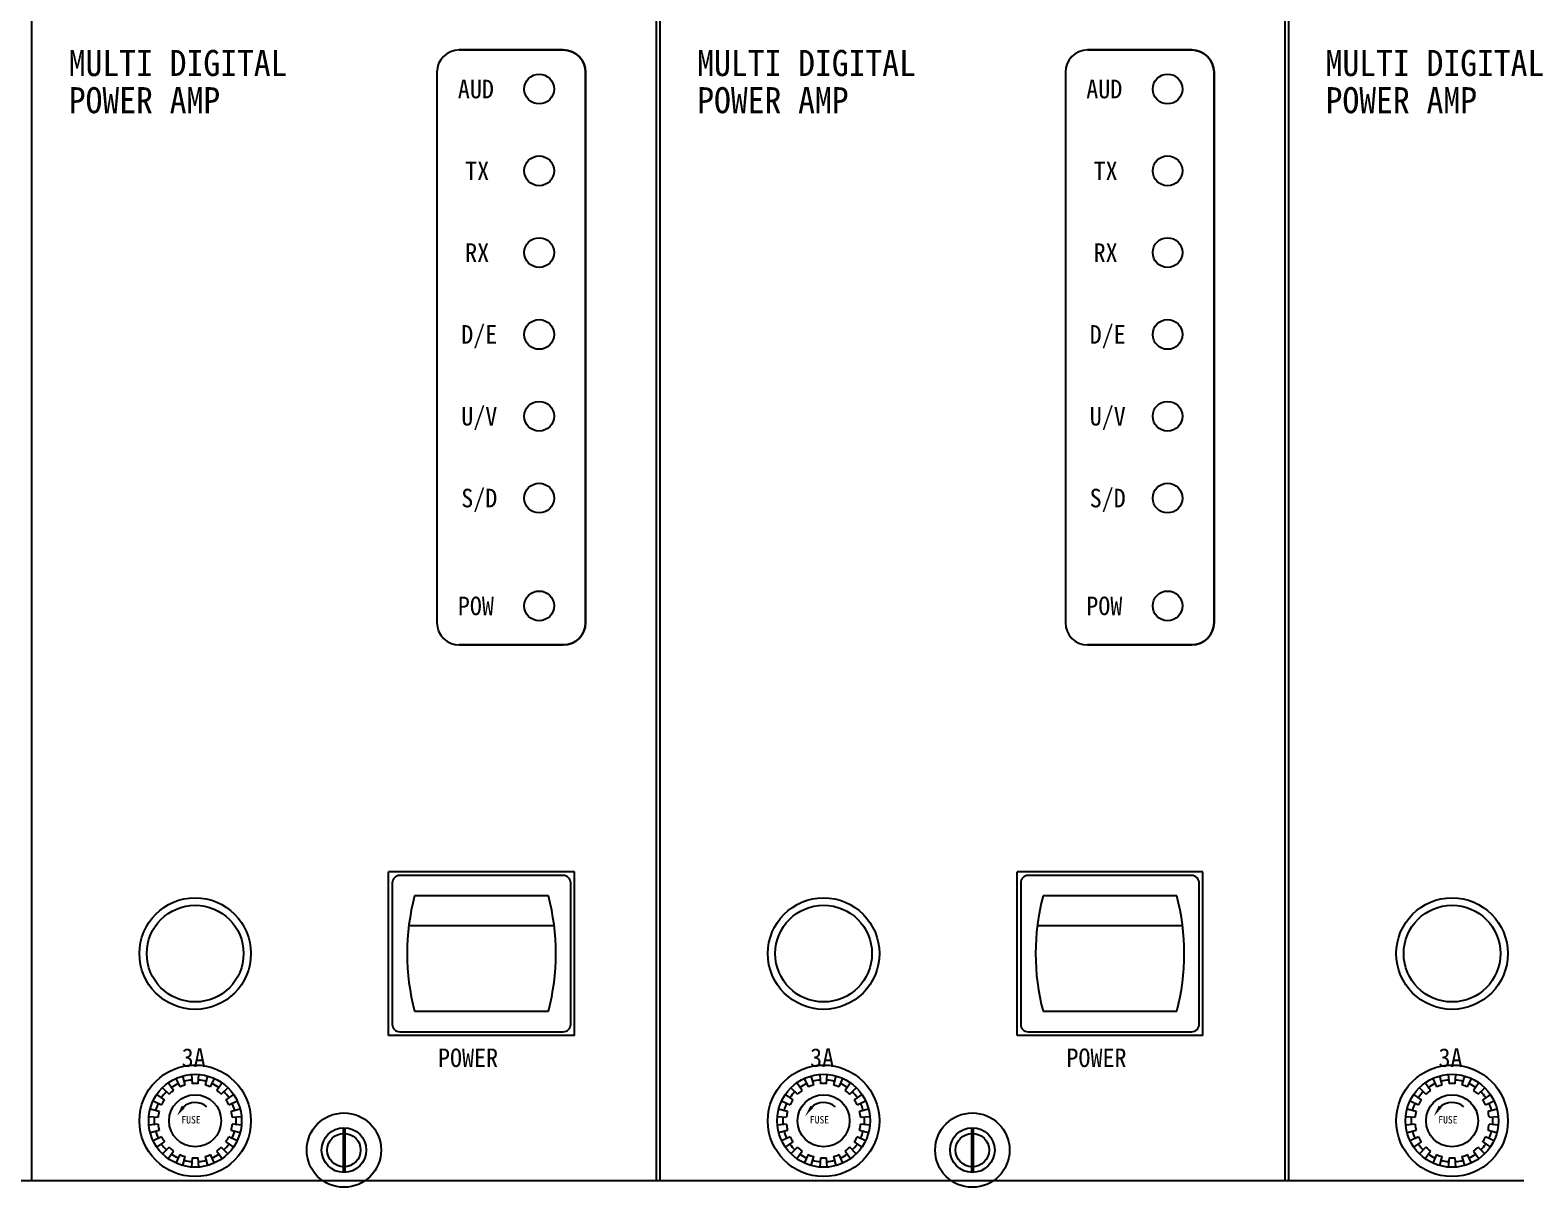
# Model space of a CAD drawing. Header units: millimetres. Extents: x 0 to 841, y 0 to 594.
# Drawn here: x 731.411 to 735.497, y 503.939 to 507.122 of the extents above; entities that cross this region are included whole.
import ezdxf
from ezdxf.enums import TextEntityAlignment as Align

# ---------------------------------------------------------------- set-up
doc = ezdxf.new("R2010")
doc.units = ezdxf.units.MM
doc.header["$LTSCALE"] = 10
doc.layers.add('LINE06', color=9, linetype='Continuous')
doc.styles.add('F1', font='GulimChe.ttf', dxfattribs={"height": 2})
doc.styles.get("Standard").update_dxf_attribs({"font": 'GulimChe.ttf'})

# ---------------------------------------------------------------- blocks, each defined once
blk = doc.blocks.new('FUSE')
for p, q in [((-195.64, 1364.72), (-195.12, 1363.58)), ((-194.37, 1363.85), (-194.7, 1365.06)), ((-193.54, 1365.26), (-193.44, 1364.02)), ((-192.64, 1364.02), (-192.54, 1365.26)), ((-191.38, 1365.06), (-191.71, 1363.85)), ((-190.96, 1363.58), (-190.44, 1364.72)), ((-197.15, 1361.87), (-198.18, 1362.58)), ((-197.43, 1363.48), (-196.55, 1362.59)), ((-195.94, 1363.11), (-196.66, 1364.13)), ((-189.42, 1364.13), (-190.14, 1363.11)), ((-189.53, 1362.59), (-188.65, 1363.48)), ((-187.89, 1362.58), (-188.92, 1361.87)), ((-197.88, 1360.29), (-199.09, 1360.61)), ((-198.68, 1361.72), (-197.55, 1361.18)), ((-188.52, 1361.18), (-187.39, 1361.72)), ((-186.99, 1360.61), (-188.2, 1360.29)), ((-199.26, 1359.62), (-198.02, 1359.51)), ((-198.02, 1358.56), (-199.26, 1358.44)), ((-188.06, 1359.51), (-186.82, 1359.62)), ((-186.82, 1358.44), (-188.06, 1358.56)), ((-199.09, 1357.46), (-197.88, 1357.77)), ((-197.55, 1356.89), (-198.68, 1356.35)), ((-187.39, 1356.35), (-188.52, 1356.89)), ((-188.2, 1357.77), (-186.99, 1357.46)), ((-198.18, 1355.49), (-197.15, 1356.2)), ((-196.55, 1355.47), (-197.43, 1354.58)), ((-196.66, 1353.94), (-195.94, 1354.96)), ((-195.12, 1354.49), (-195.64, 1353.35)), ((-190.44, 1353.35), (-190.96, 1354.49)), ((-190.14, 1354.96), (-189.42, 1353.94)), ((-188.65, 1354.58), (-189.53, 1355.47)), ((-188.92, 1356.2), (-187.89, 1355.49)), ((-194.7, 1353.01), (-194.37, 1354.21)), ((-193.44, 1354.05), (-193.54, 1352.8)), ((-192.54, 1352.8), (-192.64, 1354.05)), ((-191.71, 1354.21), (-191.38, 1353.01))]:
    blk.add_line(p, q)
for radius in [7.5, 6.25, 3.5]:
    blk.add_circle((-193.04, 1359.03), radius)
for radius, start, end in [(5.5, 94.5886, 105.4114), (5.5, 74.5886, 85.4114), (5.5, 134.5886, 145.4114), (5, 125.4114, 134.5886), (5.5, 114.5886, 125.4114), (5, 105.4114, 114.5886), (5, 85.4114, 94.5886), (5, 65.4114, 74.5886), (5.5, 54.5886, 65.4114), (5, 45.4114, 54.5886), (5.5, 34.5886, 45.4114), (5.5, 154.5886, 165.4114), (5, 145.4114, 154.5886), (2.46, 49.7515, 132.9205), (5, 25.4114, 34.5886), (5.5, 14.5886, 25.4114), (5.5, 174.5886, 185.4114), (5, 165.4114, 174.5886), (5, 185.4114, 194.5886), (5, 5.4114, 14.5886), (5, 345.4114, 354.5886), (5.5, 354.5886, 5.4114), (5.5, 194.5886, 205.4114), (5, 205.4114, 214.5886), (5, 325.4114, 334.5886), (5.5, 334.5886, 345.4114), (5.5, 214.5886, 225.4114), (5, 225.4114, 234.5886), (5.5, 234.5886, 245.4114), (5, 245.4114, 254.5886), (5, 285.4114, 294.5886), (5.5, 294.5886, 305.4114), (5, 305.4114, 314.5886), (5.5, 314.5886, 325.4114), (5.5, 254.5886, 265.4114), (5, 265.4114, 274.5886), (5.5, 274.5886, 285.4114)]:
    blk.add_arc((-193.04, 1359.03), radius, start, end)
blk.add_solid([(-194.43, 1360.77), (-194.84, 1361.05), (-195.49, 1359.67)])
at = {"style": 'F1'}
blk.add_text('FUSE', height=1, dxfattribs=at).set_placement((-194.89, 1358.67))
blk = doc.blocks.new('sw-05')
at = {"color": 7}
for p, q in [((11, 10.5), (-11, 10.5)), ((-12, 9.5), (-12, -9.5)), ((12, -9.5), (12, 9.5)), ((9, 7.75), (-9, 7.75)), ((9.77, 3.75), (-9.77, 3.75)), ((-9, -7.75), (9, -7.75)), ((-11, -10.5), (11, -10.5))]:
    blk.add_line(p, q, dxfattribs=at)
for centre, radius, start, end in [((-11, 9.5), 1, 90, 180), ((11, 9.5), 1, 0, 90), ((20.53, 0), 30.53, 165.2952, 194.7048), ((-20.53, 0), 30.53, 345.2952, 14.7048), ((-11, -9.5), 1, 180, 270), ((11, -9.5), 1, 270, 0)]:
    blk.add_arc(centre, radius, start, end, dxfattribs=at)

msp = doc.modelspace()

# ---------------------------------------------------------------- linework, layer by layer
at = {"color": 7, "lineweight": 30}
for p, q in [((732.8789, 507.0668), (732.5926, 507.0668)), ((734.6073, 507.0668), (734.321, 507.0668)), ((732.9403, 507.0054), (732.9403, 505.4918)), ((734.6687, 507.0054), (734.6687, 505.4918)), ((732.8789, 505.4304), (732.5926, 505.4304)), ((734.6073, 505.4304), (734.321, 505.4304))]:
    msp.add_line(p, q, dxfattribs=at)
at = {"color": 7}
for p, q in [((732.5312, 507.0054), (732.5312, 505.4918)), ((734.2596, 507.0054), (734.2596, 505.4918))]:
    msp.add_line(p, q, dxfattribs=at)
for centre, start, end in [((732.5926, 507.0054), 90, 180), ((734.321, 507.0054), 90, 180), ((732.5926, 505.4918), 180, 270), ((734.321, 505.4918), 180, 270)]:
    msp.add_arc(centre, 0.0614, start, end, dxfattribs=at)
at = {"color": 7, "lineweight": 30}
for centre, start, end in [((732.8789, 507.0054), 0, 90), ((734.6073, 507.0054), 0, 90), ((732.8789, 505.4918), 270, 0), ((734.6073, 505.4918), 270, 0)]:
    msp.add_arc(centre, 0.0614, start, end, dxfattribs=at)
at = {"layer": 'LINE06'}
for p, q in [((731.4164, 507.5781), (731.4164, 503.9577)), ((731.4164, 507.5781), (731.4164, 503.9577)), ((733.1346, 507.5781), (733.1346, 503.9577)), ((733.1346, 507.5781), (733.1346, 503.9577)), ((733.1448, 507.5781), (733.1448, 503.9577)), ((733.1448, 507.5781), (733.1448, 503.9577)), ((734.863, 507.5781), (734.863, 503.9577)), ((734.863, 507.5781), (734.863, 503.9577)), ((734.8732, 507.5781), (734.8732, 503.9577)), ((734.8732, 507.5781), (734.8732, 503.9577)), ((732.9096, 504.8065), (732.3982, 504.8065)), ((732.3982, 504.3565), (732.3982, 504.8065)), ((732.9096, 504.8065), (732.3982, 504.8065)), ((732.3982, 504.3565), (732.3982, 504.8065)), ((732.9096, 504.8065), (732.3982, 504.8065)), ((732.3982, 504.3565), (732.3982, 504.8065)), ((732.9096, 504.8065), (732.3982, 504.8065)), ((732.3982, 504.3565), (732.3982, 504.8065)), ((732.9096, 504.3565), (732.9096, 504.8065)), ((732.9096, 504.3565), (732.9096, 504.8065)), ((732.9096, 504.3565), (732.9096, 504.8065)), ((732.9096, 504.3565), (732.9096, 504.8065)), ((734.638, 504.8065), (734.1267, 504.8065)), ((734.1267, 504.3565), (734.1267, 504.8065)), ((734.638, 504.8065), (734.1267, 504.8065)), ((734.1267, 504.3565), (734.1267, 504.8065)), ((734.638, 504.8065), (734.1267, 504.8065)), ((734.1267, 504.3565), (734.1267, 504.8065)), ((734.638, 504.8065), (734.1267, 504.8065)), ((734.1267, 504.3565), (734.1267, 504.8065)), ((734.638, 504.3565), (734.638, 504.8065)), ((734.638, 504.3565), (734.638, 504.8065)), ((734.638, 504.3565), (734.638, 504.8065)), ((734.638, 504.3565), (734.638, 504.8065)), ((732.9096, 504.3565), (732.3982, 504.3565)), ((732.9096, 504.3565), (732.3982, 504.3565)), ((732.9096, 504.3565), (732.3982, 504.3565)), ((732.9096, 504.3565), (732.3982, 504.3565)), ((734.638, 504.3565), (734.1267, 504.3565)), ((734.638, 504.3565), (734.1267, 504.3565)), ((734.638, 504.3565), (734.1267, 504.3565)), ((734.638, 504.3565), (734.1267, 504.3565)), ((732.2735, 504.1024), (732.2735, 503.9797)), ((732.2776, 504.1024), (732.2776, 503.9797)), ((734.0019, 504.1024), (734.0019, 503.9797)), ((734.006, 504.1024), (734.006, 503.9797)), ((729.0642, 503.9577), (738.9437, 503.9577)), ((731.4164, 503.9577), (733.1346, 503.9577)), ((731.4164, 503.9577), (733.1346, 503.9577)), ((733.1448, 503.9577), (734.863, 503.9577)), ((733.1448, 503.9577), (734.863, 503.9577)), ((734.8732, 503.9577), (736.5914, 503.9577)), ((734.8732, 503.9577), (736.5914, 503.9577))]:
    msp.add_line(p, q, dxfattribs=at)
for centre, radius in [((732.8125, 506.9594), 0.0409), ((732.8125, 506.9594), 0.0409), ((734.5409, 506.9594), 0.0409), ((734.5409, 506.9594), 0.0409), ((732.8125, 506.7344), 0.0409), ((732.8125, 506.7344), 0.0409), ((732.8125, 506.7344), 0.0409), ((732.8125, 506.7344), 0.0409), ((734.5409, 506.7344), 0.0409), ((734.5409, 506.7344), 0.0409), ((734.5409, 506.7344), 0.0409), ((734.5409, 506.7344), 0.0409), ((732.8125, 506.5094), 0.0409), ((732.8125, 506.5094), 0.0409), ((732.8125, 506.5094), 0.0409), ((732.8125, 506.5094), 0.0409), ((734.5409, 506.5094), 0.0409), ((734.5409, 506.5094), 0.0409), ((734.5409, 506.5094), 0.0409), ((734.5409, 506.5094), 0.0409), ((732.8125, 506.2844), 0.0409), ((732.8125, 506.2844), 0.0409), ((732.8125, 506.2844), 0.0409), ((732.8125, 506.2844), 0.0409), ((734.5409, 506.2844), 0.0409), ((734.5409, 506.2844), 0.0409), ((734.5409, 506.2844), 0.0409), ((734.5409, 506.2844), 0.0409), ((732.8125, 506.0594), 0.0409), ((732.8125, 506.0594), 0.0409), ((732.8125, 506.0594), 0.0409), ((732.8125, 506.0594), 0.0409), ((734.5409, 506.0594), 0.0409), ((734.5409, 506.0594), 0.0409), ((734.5409, 506.0594), 0.0409), ((734.5409, 506.0594), 0.0409), ((732.8125, 505.8344), 0.0409), ((732.8125, 505.8344), 0.0409), ((732.8125, 505.8344), 0.0409), ((732.8125, 505.8344), 0.0409), ((734.5409, 505.8344), 0.0409), ((734.5409, 505.8344), 0.0409), ((734.5409, 505.8344), 0.0409), ((734.5409, 505.8344), 0.0409), ((732.8125, 505.5378), 0.0409), ((732.8125, 505.5378), 0.0409), ((732.8125, 505.5378), 0.0409), ((732.8125, 505.5378), 0.0409), ((734.5409, 505.5378), 0.0409), ((734.5409, 505.5378), 0.0409), ((734.5409, 505.5378), 0.0409), ((734.5409, 505.5378), 0.0409), ((731.8664, 504.5815), 0.1534), ((733.5948, 504.5815), 0.1534), ((735.3232, 504.5815), 0.1534), ((731.8664, 504.5815, -0.0409), 0.133), ((733.5948, 504.5815, -0.0409), 0.133), ((735.3232, 504.5815, -0.0409), 0.133), ((732.2755, 504.041), 0.1023), ((734.0039, 504.041), 0.1023), ((732.2755, 504.041), 0.0614), ((732.2755, 504.041), 0.046), ((732.2755, 504.041), 0.046), ((734.0039, 504.041), 0.0614), ((734.0039, 504.041), 0.046), ((734.0039, 504.041), 0.046)]:
    msp.add_circle(centre, radius, dxfattribs=at)

# ---------------------------------------------------------------- block references
at = {"layer": 'LINE06', "xscale": 0.02045454545452685, "yscale": 0.02045454545452685, "zscale": 0.02045454545452685}
for name, p in [('sw-05', (732.6539, 504.5815)), ('sw-05', (734.3823, 504.5815)), ('FUSE', (735.8149, 476.3233)), ('FUSE', (737.5433, 476.3233)), ('FUSE', (739.2717, 476.3233))]:
    msp.add_blockref(name, p, dxfattribs=at)

# ---------------------------------------------------------------- texts
at = {"color": 7}
for s, p in [('AUD', (732.5888, 506.9594, 0.0205)), ('AUD', (734.3172, 506.9594, 0.0205)), ('TX', (732.6089, 506.7344, 0.0205)), ('TX', (734.3373, 506.7344, 0.0205)), ('RX', (732.6089, 506.5094, 0.0205)), ('RX', (734.3373, 506.5094, 0.0205)), ('D/E', (732.5982, 506.2844, 0.0205)), ('D/E', (734.3266, 506.2844, 0.0205)), ('U/V', (732.5982, 506.0594, 0.0205)), ('U/V', (734.3266, 506.0594, 0.0205)), ('S/D', (732.5982, 505.8344, 0.0205)), ('S/D', (734.3266, 505.8344, 0.0205)), ('POW', (732.5888, 505.5378, 0.0205)), ('POW', (734.3172, 505.5378, 0.0205)), ('3A', (731.8292, 504.2955, 0.0205)), ('POWER', (732.5342, 504.2949, 0.0205)), ('3A', (733.5576, 504.2955, 0.0205)), ('POWER', (734.2626, 504.2949, 0.0205)), ('3A', (735.286, 504.2955, 0.0205))]:
    msp.add_text(s, height=0.05114, dxfattribs=at).set_placement(p, align=Align.MIDDLE_LEFT)
at = {"layer": 'LINE06'}
for s, height, p in [('MULTI DIGITAL', 0.071591, (731.5187, 506.9952)), ('MULTI DIGITAL', 0.071591, (733.2471, 506.9952)), ('MULTI DIGITAL', 0.071591, (734.9755, 506.9952)), ('POWER AMP', 0.07159, (731.5187, 506.8929)), ('POWER AMP', 0.07159, (733.2471, 506.8929)), ('POWER AMP', 0.07159, (734.9755, 506.8929))]:
    msp.add_text(s, height=height, dxfattribs=at).set_placement(p)
for s, p in [('3A', (731.8292, 504.2955, 0.0205)), ('POWER', (732.5342, 504.2949, 0.0205)), ('3A', (733.5576, 504.2955, 0.0205)), ('POWER', (734.2626, 504.2949, 0.0205)), ('3A', (735.286, 504.2955, 0.0205))]:
    msp.add_text(s, height=0.05114, dxfattribs=at).set_placement(p, align=Align.MIDDLE_LEFT)

doc.saveas('drawing.dxf')
